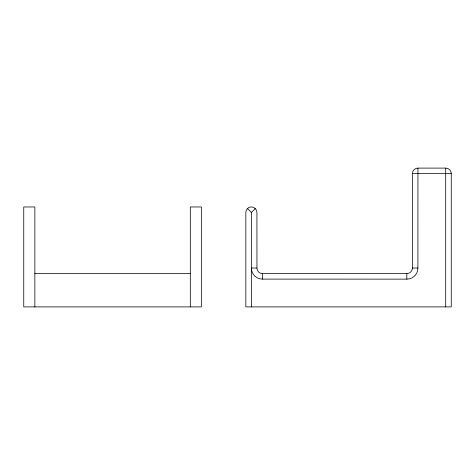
<?xml version="1.0" encoding="UTF-8"?>
<svg xmlns="http://www.w3.org/2000/svg" width="475" height="475" viewBox="0 0 475 475"><rect width="100%" height="100%" fill="white"/><g stroke="black" fill="none" stroke-linecap="round" stroke-linejoin="round"><path stroke-width="0.71" d="M247.451 208.59L246.282 210.324L245.83 212.402L245.83 306.897L451.25 306.897L451.25 173.654A5.552 5.552 0 0 0 445.698 168.102L417.941 168.102A5.552 5.552 0 0 0 412.389 173.654L412.389 268.037A5.522 5.522 0 0 1 406.832 273.57L262.485 273.588A5.522 5.522 0 0 1 256.951 268.037L256.933 212.515C257.017 207.949 250.77 204.844 247.481 208.567L251.382 212.515L251.382 306.897M251.382 212.515L255.307 208.59M412.389 173.654L451.25 173.654M256.933 268.037L251.382 268.037A11.038 11.038 0 0 0 262.485 279.104L406.832 279.14A11.038 11.038 0 0 0 417.905 268.037L417.941 168.102M412.389 268.037L417.941 268.037M34.853 273.588L190.309 273.588M445.698 168.102L445.698 306.897M406.832 273.588L406.832 279.14M262.485 273.588L262.485 279.14M190.309 306.897L190.309 206.963L201.412 206.963L201.412 306.897L23.75 306.897L23.75 206.963L34.853 206.963L34.853 306.897"/></g></svg>
